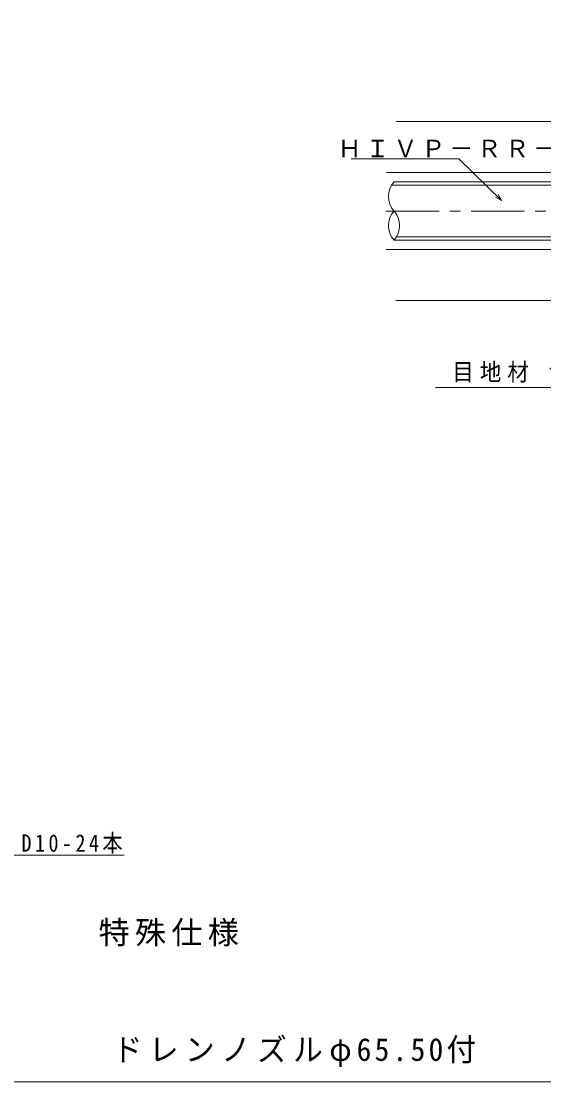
# Model space of a CAD drawing. Units: millimetres, scale not verified, with parts at other scales. Extents: x -2100 to 2100, y -1470 to 1470.
# Drawn here: x 306 to 1041, y -1470 to 24 of the extents above; entities that cross this region are included whole.
import ezdxf

# ---------------------------------------------------------------- set-up
doc = ezdxf.new("R2010")
doc.units = ezdxf.units.MM
doc.header["$LTSCALE"] = 15
doc.linetypes.add('CHAIN1', pattern=[8, 5, -1, 1, -1])
for name, color, linetype, lineweight in [('0-0_図面枠', 7, 'Continuous', 9), ('0-1_ブロック', 5, 'Continuous', 9), ('0-4_ノズル', 7, 'Continuous', 9), ('1-0', 7, 'Continuous', 9), ('1-3_鉄筋', 4, 'Continuous', 9)]:
    doc.layers.add(name, color=color, linetype=linetype, lineweight=lineweight)
doc.styles.add('ＭＳ ゴシック', font='')
doc.styles.get('ＭＳ ゴシック').set_extended_font_data('MS Gothic')

msp = doc.modelspace()

# ---------------------------------------------------------------- linework, layer by layer
at = {"layer": '0-1_ブロック'}
msp.add_lwpolyline([(-2100, -1470), (2100, -1470), (2100, 1470)], dxfattribs=at)
at = {"layer": '0-4_ノズル'}
for p, q in [((770.13, -170.43), (921.57, -170.43)), ((921.57, -170.43), (981.59, -228.82)), ((981.59, -228.82), (976.67, -220.58)), ((981.59, -228.82), (973.21, -224.14)), ((1184.26, -492.28), (888.74, -492.28))]:
    msp.add_line(p, q, dxfattribs=at)
at = {"layer": '0-4_ノズル', "color": 3}
for p, q in [((819.41, -189.72), (1288.91, -189.72)), ((819.04, -297.72), (1288.91, -297.72)), ((832.7, -369.72), (1288.91, -369.72))]:
    msp.add_line(p, q, dxfattribs=at)
at = {"layer": '0-4_ノズル', "color": 4}
for p, q in [((1375.4, -207.53), (826.77, -207.53)), ((1375.4, -279.91), (833.74, -279.91))]:
    msp.add_line(p, q, dxfattribs=at)
at = {"layer": '0-4_ノズル', "color": 4, "linetype": 'CHAIN1'}
msp.add_line((818.91, -243.72), (1766.89, -243.72), dxfattribs=at)
at = {"layer": '0-4_ノズル', "color": 3}
msp.add_lwpolyline([(1288.91, -124.2), (1282.43, -117.72), (833.59, -117.72)], dxfattribs=at)
at = {"layer": '0-4_ノズル', "color": 4}
for points in [[(1376.66, -278.65), (1376.66, -208.79), (1370.66, -202.79), (830.26, -202.79)], [(1376.66, -278.65), (1370.66, -284.65), (830.26, -284.65)]]:
    msp.add_lwpolyline(points, dxfattribs=at)
for centre, start, end in [((853.14, -223.26), 138.18999, 221.81), ((853.14, -264.18), 138.18999, 221.81), ((807.38, -264.18), 318.18999, 41.81)]:
    msp.add_arc(centre, 30.7, start, end, dxfattribs=at)
at = {"layer": '1-3_鉄筋', "color": 7}
msp.add_line((-1827.24, -1151.04), (450.48, -1151.04), dxfattribs=at)

# ---------------------------------------------------------------- texts
at = {"layer": '0-0_図面枠', "char_height": 32.1, "attachment_point": 7, "style": 'ＭＳ ゴシック'}
for s, insert in [('\\T1.17;特殊仕様', (414.48, -1279.47)), ('\\T1.22;\\W0.95;ドレンノズルφ65.50付', (434.65, -1449.3))]:
    msp.add_mtext(s, dxfattribs=dict(at, insert=insert))
at = {"layer": '0-4_ノズル', "char_height": 24.63, "attachment_point": 7, "style": 'ＭＳ ゴシック'}
for s, insert in [('\\T1.17;ＨＩＶＰ－ＲＲ－Ｇ', (750.9, -168.36)), ('\\T1.28;\\W0.9;目地材\\~t=10mm', (912.26, -485.32))]:
    msp.add_mtext(s, dxfattribs=dict(at, insert=insert))
at = {"layer": '1-0', "insert": (305.91, -1148.72), "char_height": 24.51, "attachment_point": 7, "style": 'ＭＳ ゴシック'}
msp.add_mtext('\\T1.34;\\W0.85;D10-24本', dxfattribs=at)

doc.saveas('drawing.dxf')
